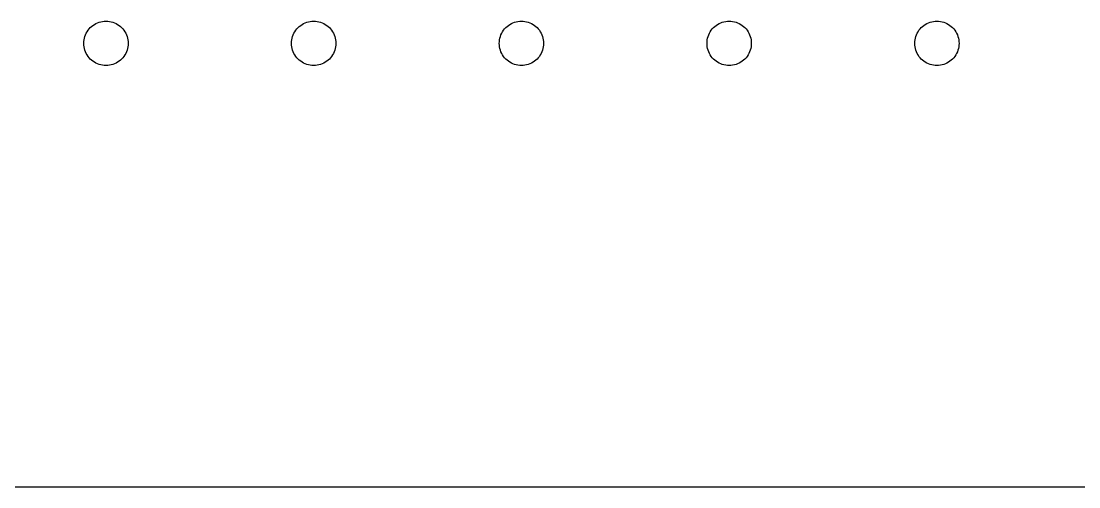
# Model space of a CAD drawing. Extents: x 0 to 315, y 0 to 192.
# Drawn here: x 76.6 to 153, y 0.2 to 33.8 of the extents above; entities that cross this region are included whole.
import ezdxf

# ---------------------------------------------------------------- set-up
doc = ezdxf.new("R2010")
doc.units = 0
doc.layers.add('Layer_1', color=7, linetype='CONTINUOUS')

msp = doc.modelspace()

# ---------------------------------------------------------------- linework, layer by layer
at = {"layer": 'Layer_1', "color": 7}
for p, q in [((81.8095, 33.544374), (81.914001, 33.614173)), ((81.914001, 33.614173), (82.023599, 33.675573)), ((82.023599, 33.675573), (82.137702, 33.728174)), ((82.137702, 33.728174), (82.2556, 33.771676)), ((82.2556, 33.771676), (82.376501, 33.805774)), ((82.376501, 33.805774), (82.4997, 33.830271)), ((82.4997, 33.830271), (82.624501, 33.845059)), ((82.624501, 33.845059), (82.75, 33.84997)), ((82.75, 33.84997), (82.875501, 33.845059)), ((82.875501, 33.845059), (83.0003, 33.830271)), ((83.0003, 33.830271), (83.123501, 33.805774)), ((83.123501, 33.805774), (83.244399, 33.771676)), ((83.244399, 33.771676), (83.3623, 33.728174)), ((83.3623, 33.728174), (83.4764, 33.675573)), ((83.4764, 33.675573), (83.586001, 33.614173)), ((83.586001, 33.614173), (83.690401, 33.544374)), ((96.809501, 33.544374), (96.913999, 33.614173)), ((96.913999, 33.614173), (97.0236, 33.675573)), ((97.0236, 33.675573), (97.1377, 33.728174)), ((97.1377, 33.728174), (97.255601, 33.771676)), ((97.255601, 33.771676), (97.376499, 33.805774)), ((97.376499, 33.805774), (97.499701, 33.830271)), ((97.499701, 33.830271), (97.624499, 33.845059)), ((97.624499, 33.845059), (97.750001, 33.84997)), ((97.750001, 33.84997), (97.875499, 33.845059)), ((97.875499, 33.845059), (98.000301, 33.830271)), ((98.000301, 33.830271), (98.123499, 33.805774)), ((98.123499, 33.805774), (98.2444, 33.771676)), ((98.2444, 33.771676), (98.362302, 33.728174)), ((98.362302, 33.728174), (98.476401, 33.675573)), ((98.476401, 33.675573), (98.585999, 33.614173)), ((98.585999, 33.614173), (98.690399, 33.544374)), ((111.810001, 33.544374), (111.914, 33.614173)), ((111.914, 33.614173), (112.023999, 33.675573)), ((112.023999, 33.675573), (112.138, 33.728174)), ((112.138, 33.728174), (112.256, 33.771676)), ((112.256, 33.771676), (112.376001, 33.805774)), ((112.376001, 33.805774), (112.500001, 33.830271)), ((112.500001, 33.830271), (112.624001, 33.845059)), ((112.624001, 33.845059), (112.749999, 33.84997)), ((112.749999, 33.84997), (112.876, 33.845059)), ((112.876, 33.845059), (113, 33.830271)), ((113, 33.830271), (113.124, 33.805774)), ((113.124, 33.805774), (113.244001, 33.771676)), ((113.244001, 33.771676), (113.362001, 33.728174)), ((113.362001, 33.728174), (113.476001, 33.675573)), ((113.476001, 33.675573), (113.586, 33.614173)), ((113.586, 33.614173), (113.689999, 33.544374)), ((126.81, 33.544374), (126.914001, 33.614173)), ((126.914001, 33.614173), (127.024, 33.675573)), ((127.024, 33.675573), (127.138001, 33.728174)), ((127.138001, 33.728174), (127.256001, 33.771676)), ((127.256001, 33.771676), (127.375999, 33.805774)), ((127.375999, 33.805774), (127.499999, 33.830271)), ((127.499999, 33.830271), (127.623999, 33.845059)), ((127.623999, 33.845059), (127.75, 33.84997)), ((127.75, 33.84997), (127.876001, 33.845059)), ((127.876001, 33.845059), (128.000001, 33.830271)), ((128.000001, 33.830271), (128.124001, 33.805774)), ((128.124001, 33.805774), (128.243999, 33.771676)), ((128.243999, 33.771676), (128.361999, 33.728174)), ((128.361999, 33.728174), (128.476, 33.675573)), ((128.476, 33.675573), (128.586001, 33.614173)), ((128.586001, 33.614173), (128.69, 33.544374)), ((141.810001, 33.544374), (141.913999, 33.614173)), ((141.913999, 33.614173), (142.024001, 33.675573)), ((142.024001, 33.675573), (142.137999, 33.728174)), ((142.137999, 33.728174), (142.255999, 33.771676)), ((142.255999, 33.771676), (142.376, 33.805774)), ((142.376, 33.805774), (142.5, 33.830271)), ((142.5, 33.830271), (142.624, 33.845059)), ((142.624, 33.845059), (142.750001, 33.84997)), ((142.750001, 33.84997), (142.875999, 33.845059)), ((142.875999, 33.845059), (142.999999, 33.830271)), ((142.999999, 33.830271), (143.123999, 33.805774)), ((143.123999, 33.805774), (143.244, 33.771676)), ((143.244, 33.771676), (143.362, 33.728174)), ((143.362, 33.728174), (143.476001, 33.675573)), ((143.476001, 33.675573), (143.586, 33.614173)), ((143.586, 33.614173), (143.690001, 33.544374)), ((81.2283, 32.744375), (81.271801, 32.862274)), ((81.271801, 32.862274), (81.324399, 32.976373)), ((81.324399, 32.976373), (81.385799, 33.085974)), ((81.385799, 33.085974), (81.455601, 33.190374)), ((81.455601, 33.190374), (81.5333, 33.289076)), ((81.5333, 33.289076), (81.618602, 33.381374)), ((81.618602, 33.381374), (81.7109, 33.466574)), ((81.7109, 33.466574), (81.8095, 33.544374)), ((83.690401, 33.544374), (83.789099, 33.466574)), ((83.789099, 33.466574), (83.8814, 33.381374)), ((83.8814, 33.381374), (83.9666, 33.289076)), ((83.9666, 33.289076), (84.044401, 33.190374)), ((84.044401, 33.190374), (84.1142, 33.085974)), ((84.1142, 33.085974), (84.1756, 32.976373)), ((84.1756, 32.976373), (84.228201, 32.862274)), ((84.228201, 32.862274), (84.271699, 32.744375)), ((96.228301, 32.744375), (96.2718, 32.862274)), ((96.2718, 32.862274), (96.3244, 32.976373)), ((96.3244, 32.976373), (96.385801, 33.085974)), ((96.385801, 33.085974), (96.4556, 33.190374)), ((96.4556, 33.190374), (96.533301, 33.289076)), ((96.533301, 33.289076), (96.6186, 33.381374)), ((96.6186, 33.381374), (96.710901, 33.466574)), ((96.710901, 33.466574), (96.809501, 33.544374)), ((98.690399, 33.544374), (98.789101, 33.466574)), ((98.789101, 33.466574), (98.881401, 33.381374)), ((98.881401, 33.381374), (98.966601, 33.289076)), ((98.966601, 33.289076), (99.044402, 33.190374)), ((99.044402, 33.190374), (99.114201, 33.085974)), ((99.114201, 33.085974), (99.175601, 32.976373)), ((99.175601, 32.976373), (99.228202, 32.862274)), ((99.228202, 32.862274), (99.271701, 32.744375)), ((111.228, 32.744375), (111.272001, 32.862274)), ((111.272001, 32.862274), (111.324001, 32.976373)), ((111.324001, 32.976373), (111.385999, 33.085974)), ((111.385999, 33.085974), (111.456002, 33.190374)), ((111.456002, 33.190374), (111.533, 33.289076)), ((111.533, 33.289076), (111.618999, 33.381374)), ((111.618999, 33.381374), (111.711001, 33.466574)), ((111.711001, 33.466574), (111.810001, 33.544374)), ((113.689999, 33.544374), (113.789, 33.466574)), ((113.789, 33.466574), (113.881002, 33.381374)), ((113.881002, 33.381374), (113.967, 33.289076)), ((113.967, 33.289076), (114.043999, 33.190374)), ((114.043999, 33.190374), (114.114001, 33.085974)), ((114.114001, 33.085974), (114.176, 32.976373)), ((114.176, 32.976373), (114.227999, 32.862274)), ((114.227999, 32.862274), (114.272001, 32.744375)), ((126.228001, 32.744375), (126.271999, 32.862274)), ((126.271999, 32.862274), (126.324002, 32.976373)), ((126.324002, 32.976373), (126.386, 33.085974)), ((126.386, 33.085974), (126.456, 33.190374)), ((126.456, 33.190374), (126.533001, 33.289076)), ((126.533001, 33.289076), (126.619, 33.381374)), ((126.619, 33.381374), (126.710999, 33.466574)), ((126.710999, 33.466574), (126.81, 33.544374)), ((128.69, 33.544374), (128.789001, 33.466574)), ((128.789001, 33.466574), (128.881, 33.381374)), ((128.881, 33.381374), (128.967001, 33.289076)), ((128.967001, 33.289076), (129.044, 33.190374)), ((129.044, 33.190374), (129.114, 33.085974)), ((129.114, 33.085974), (129.176001, 32.976373)), ((129.176001, 32.976373), (129.228001, 32.862274)), ((129.228001, 32.862274), (129.271999, 32.744375)), ((141.227999, 32.744375), (141.272, 32.862274)), ((141.272, 32.862274), (141.324, 32.976373)), ((141.324, 32.976373), (141.386001, 33.085974)), ((141.386001, 33.085974), (141.456001, 33.190374)), ((141.456001, 33.190374), (141.532999, 33.289076)), ((141.532999, 33.289076), (141.619001, 33.381374)), ((141.619001, 33.381374), (141.711, 33.466574)), ((141.711, 33.466574), (141.810001, 33.544374)), ((143.690001, 33.544374), (143.788999, 33.466574)), ((143.788999, 33.466574), (143.881001, 33.381374)), ((143.881001, 33.381374), (143.967, 33.289076)), ((143.967, 33.289076), (144.044001, 33.190374)), ((144.044001, 33.190374), (144.114001, 33.085974)), ((144.114001, 33.085974), (144.175999, 32.976373)), ((144.175999, 32.976373), (144.227999, 32.862274)), ((144.227999, 32.862274), (144.272, 32.744375)), ((81.150006, 32.249973), (81.154916, 32.375474)), ((81.154916, 32.124474), (81.150006, 32.249973)), ((81.154916, 32.375474), (81.169705, 32.500273)), ((81.169705, 31.999673), (81.154916, 32.124474)), ((81.169705, 32.500273), (81.194202, 32.623474)), ((81.194202, 32.623474), (81.2283, 32.744375)), ((84.271699, 32.744375), (84.3058, 32.623474)), ((84.3058, 32.623474), (84.330297, 32.500273)), ((84.330297, 32.500273), (84.345086, 32.375474)), ((84.345086, 32.124474), (84.330297, 31.999673)), ((84.345086, 32.375474), (84.349996, 32.249973)), ((84.349996, 32.249973), (84.345086, 32.124474)), ((96.150004, 32.249973), (96.154915, 32.375474)), ((96.154915, 32.124474), (96.150004, 32.249973)), ((96.154915, 32.375474), (96.169703, 32.500273)), ((96.169703, 31.999673), (96.154915, 32.124474)), ((96.169703, 32.500273), (96.1942, 32.623474)), ((96.1942, 32.623474), (96.228301, 32.744375)), ((99.271701, 32.744375), (99.305801, 32.623474)), ((99.305801, 32.623474), (99.330298, 32.500273)), ((99.330298, 32.500273), (99.345087, 32.375474)), ((99.345087, 32.124474), (99.330298, 31.999673)), ((99.345087, 32.375474), (99.349997, 32.249973)), ((99.349997, 32.249973), (99.345087, 32.124474)), ((111.150002, 32.249973), (111.154997, 32.375474)), ((111.154997, 32.124474), (111.150002, 32.249973)), ((111.154997, 32.375474), (111.170012, 32.500273)), ((111.170012, 31.999673), (111.154997, 32.124474)), ((111.170012, 32.500273), (111.194001, 32.623474)), ((111.194001, 32.623474), (111.228, 32.744375)), ((114.272001, 32.744375), (114.306, 32.623474)), ((114.306, 32.623474), (114.329989, 32.500273)), ((114.329989, 32.500273), (114.345003, 32.375474)), ((114.345003, 32.124474), (114.329989, 31.999673)), ((114.345003, 32.375474), (114.349998, 32.249973)), ((114.349998, 32.249973), (114.345003, 32.124474)), ((126.150003, 32.249973), (126.154998, 32.375474)), ((126.154998, 32.124474), (126.150003, 32.249973)), ((126.154998, 32.375474), (126.170013, 32.500273)), ((126.170013, 31.999673), (126.154998, 32.124474)), ((126.170013, 32.500273), (126.194002, 32.623474)), ((126.194002, 32.623474), (126.228001, 32.744375)), ((129.271999, 32.744375), (129.306001, 32.623474)), ((129.306001, 32.623474), (129.32999, 32.500273)), ((129.32999, 32.500273), (129.345004, 32.375474)), ((129.345004, 32.124474), (129.32999, 31.999673)), ((129.345004, 32.375474), (129.35, 32.249973)), ((129.35, 32.249973), (129.345004, 32.124474)), ((141.150001, 32.249973), (141.154997, 32.375474)), ((141.154997, 32.124474), (141.150001, 32.249973)), ((141.154997, 32.375474), (141.170011, 32.500273)), ((141.170011, 31.999673), (141.154997, 32.124474)), ((141.170011, 32.500273), (141.194, 32.623474)), ((141.194, 32.623474), (141.227999, 32.744375)), ((144.272, 32.744375), (144.305999, 32.623474)), ((144.305999, 32.623474), (144.329988, 32.500273)), ((144.329988, 32.500273), (144.345002, 32.375474)), ((144.345002, 32.124474), (144.329988, 31.999673)), ((144.345002, 32.375474), (144.349998, 32.249973)), ((144.349998, 32.249973), (144.345002, 32.124474)), ((81.194202, 31.876474), (81.169705, 31.999673)), ((81.2283, 31.755573), (81.194202, 31.876474)), ((81.271801, 31.637675), (81.2283, 31.755573)), ((81.324399, 31.523575), (81.271801, 31.637675)), ((81.385799, 31.413974), (81.324399, 31.523575)), ((81.455601, 31.309473), (81.385799, 31.413974)), ((84.1142, 31.413974), (84.044401, 31.309473)), ((84.1756, 31.523575), (84.1142, 31.413974)), ((84.228201, 31.637675), (84.1756, 31.523575)), ((84.271699, 31.755573), (84.228201, 31.637675)), ((84.3058, 31.876474), (84.271699, 31.755573)), ((84.330297, 31.999673), (84.3058, 31.876474)), ((96.1942, 31.876474), (96.169703, 31.999673)), ((96.228301, 31.755573), (96.1942, 31.876474)), ((96.2718, 31.637675), (96.228301, 31.755573)), ((96.3244, 31.523575), (96.2718, 31.637675)), ((96.385801, 31.413974), (96.3244, 31.523575)), ((96.4556, 31.309473), (96.385801, 31.413974)), ((99.114201, 31.413974), (99.044402, 31.309473)), ((99.175601, 31.523575), (99.114201, 31.413974)), ((99.228202, 31.637675), (99.175601, 31.523575)), ((99.271701, 31.755573), (99.228202, 31.637675)), ((99.305801, 31.876474), (99.271701, 31.755573)), ((99.330298, 31.999673), (99.305801, 31.876474)), ((111.194001, 31.876474), (111.170012, 31.999673)), ((111.228, 31.755573), (111.194001, 31.876474)), ((111.272001, 31.637675), (111.228, 31.755573)), ((111.324001, 31.523575), (111.272001, 31.637675)), ((111.385999, 31.413974), (111.324001, 31.523575)), ((111.456002, 31.309473), (111.385999, 31.413974)), ((114.114001, 31.413974), (114.043999, 31.309473)), ((114.176, 31.523575), (114.114001, 31.413974)), ((114.227999, 31.637675), (114.176, 31.523575)), ((114.272001, 31.755573), (114.227999, 31.637675)), ((114.306, 31.876474), (114.272001, 31.755573)), ((114.329989, 31.999673), (114.306, 31.876474)), ((126.194002, 31.876474), (126.170013, 31.999673)), ((126.228001, 31.755573), (126.194002, 31.876474)), ((126.271999, 31.637675), (126.228001, 31.755573)), ((126.324002, 31.523575), (126.271999, 31.637675)), ((126.386, 31.413974), (126.324002, 31.523575)), ((126.456, 31.309473), (126.386, 31.413974)), ((129.114, 31.413974), (129.044, 31.309473)), ((129.176001, 31.523575), (129.114, 31.413974)), ((129.228001, 31.637675), (129.176001, 31.523575)), ((129.271999, 31.755573), (129.228001, 31.637675)), ((129.306001, 31.876474), (129.271999, 31.755573)), ((129.32999, 31.999673), (129.306001, 31.876474)), ((141.194, 31.876474), (141.170011, 31.999673)), ((141.227999, 31.755573), (141.194, 31.876474)), ((141.272, 31.637675), (141.227999, 31.755573)), ((141.324, 31.523575), (141.272, 31.637675)), ((141.386001, 31.413974), (141.324, 31.523575)), ((141.456001, 31.309473), (141.386001, 31.413974)), ((144.114001, 31.413974), (144.044001, 31.309473)), ((144.175999, 31.523575), (144.114001, 31.413974)), ((144.227999, 31.637675), (144.175999, 31.523575)), ((144.272, 31.755573), (144.227999, 31.637675)), ((144.305999, 31.876474), (144.272, 31.755573)), ((144.329988, 31.999673), (144.305999, 31.876474)), ((81.5333, 31.210873), (81.455601, 31.309473)), ((81.618602, 31.118575), (81.5333, 31.210873)), ((81.7109, 31.033273), (81.618602, 31.118575)), ((81.8095, 30.955575), (81.7109, 31.033273)), ((81.914001, 30.885776), (81.8095, 30.955575)), ((82.023599, 30.824375), (81.914001, 30.885776)), ((82.137702, 30.771775), (82.023599, 30.824375)), ((82.2556, 30.728273), (82.137702, 30.771775)), ((82.376501, 30.694175), (82.2556, 30.728273)), ((82.4997, 30.669678), (82.376501, 30.694175)), ((82.624501, 30.65489), (82.4997, 30.669678)), ((82.75, 30.649979), (82.624501, 30.65489)), ((82.875501, 30.65489), (82.75, 30.649979)), ((83.0003, 30.669678), (82.875501, 30.65489)), ((83.123501, 30.694175), (83.0003, 30.669678)), ((83.244399, 30.728273), (83.123501, 30.694175)), ((83.3623, 30.771775), (83.244399, 30.728273)), ((83.4764, 30.824375), (83.3623, 30.771775)), ((83.586001, 30.885776), (83.4764, 30.824375)), ((83.690401, 30.955575), (83.586001, 30.885776)), ((83.789099, 31.033273), (83.690401, 30.955575)), ((83.8814, 31.118575), (83.789099, 31.033273)), ((83.9666, 31.210873), (83.8814, 31.118575)), ((84.044401, 31.309473), (83.9666, 31.210873)), ((96.533301, 31.210873), (96.4556, 31.309473)), ((96.6186, 31.118575), (96.533301, 31.210873)), ((96.710901, 31.033273), (96.6186, 31.118575)), ((96.809501, 30.955575), (96.710901, 31.033273)), ((96.913999, 30.885776), (96.809501, 30.955575)), ((97.0236, 30.824375), (96.913999, 30.885776)), ((97.1377, 30.771775), (97.0236, 30.824375)), ((97.255601, 30.728273), (97.1377, 30.771775)), ((97.376499, 30.694175), (97.255601, 30.728273)), ((97.499701, 30.669678), (97.376499, 30.694175)), ((97.624499, 30.65489), (97.499701, 30.669678)), ((97.750001, 30.649979), (97.624499, 30.65489)), ((97.875499, 30.65489), (97.750001, 30.649979)), ((98.000301, 30.669678), (97.875499, 30.65489)), ((98.123499, 30.694175), (98.000301, 30.669678)), ((98.2444, 30.728273), (98.123499, 30.694175)), ((98.362302, 30.771775), (98.2444, 30.728273)), ((98.476401, 30.824375), (98.362302, 30.771775)), ((98.585999, 30.885776), (98.476401, 30.824375)), ((98.690399, 30.955575), (98.585999, 30.885776)), ((98.789101, 31.033273), (98.690399, 30.955575)), ((98.881401, 31.118575), (98.789101, 31.033273)), ((98.966601, 31.210873), (98.881401, 31.118575)), ((99.044402, 31.309473), (98.966601, 31.210873)), ((111.533, 31.210873), (111.456002, 31.309473)), ((111.618999, 31.118575), (111.533, 31.210873)), ((111.711001, 31.033273), (111.618999, 31.118575)), ((111.810001, 30.955575), (111.711001, 31.033273)), ((111.914, 30.885776), (111.810001, 30.955575)), ((112.023999, 30.824375), (111.914, 30.885776)), ((112.138, 30.771775), (112.023999, 30.824375)), ((112.256, 30.728273), (112.138, 30.771775)), ((112.376001, 30.694175), (112.256, 30.728273)), ((112.500001, 30.669678), (112.376001, 30.694175)), ((112.624001, 30.65489), (112.500001, 30.669678)), ((112.749999, 30.649979), (112.624001, 30.65489)), ((112.876, 30.65489), (112.749999, 30.649979)), ((113, 30.669678), (112.876, 30.65489)), ((113.124, 30.694175), (113, 30.669678)), ((113.244001, 30.728273), (113.124, 30.694175)), ((113.362001, 30.771775), (113.244001, 30.728273)), ((113.476001, 30.824375), (113.362001, 30.771775)), ((113.586, 30.885776), (113.476001, 30.824375)), ((113.689999, 30.955575), (113.586, 30.885776)), ((113.789, 31.033273), (113.689999, 30.955575)), ((113.881002, 31.118575), (113.789, 31.033273)), ((113.967, 31.210873), (113.881002, 31.118575)), ((114.043999, 31.309473), (113.967, 31.210873)), ((126.533001, 31.210873), (126.456, 31.309473)), ((126.619, 31.118575), (126.533001, 31.210873)), ((126.710999, 31.033273), (126.619, 31.118575)), ((126.81, 30.955575), (126.710999, 31.033273)), ((126.914001, 30.885776), (126.81, 30.955575)), ((127.024, 30.824375), (126.914001, 30.885776)), ((127.138001, 30.771775), (127.024, 30.824375)), ((127.256001, 30.728273), (127.138001, 30.771775)), ((127.375999, 30.694175), (127.256001, 30.728273)), ((127.499999, 30.669678), (127.375999, 30.694175)), ((127.623999, 30.65489), (127.499999, 30.669678)), ((127.75, 30.649979), (127.623999, 30.65489)), ((127.876001, 30.65489), (127.75, 30.649979)), ((128.000001, 30.669678), (127.876001, 30.65489)), ((128.124001, 30.694175), (128.000001, 30.669678)), ((128.243999, 30.728273), (128.124001, 30.694175)), ((128.361999, 30.771775), (128.243999, 30.728273)), ((128.476, 30.824375), (128.361999, 30.771775)), ((128.586001, 30.885776), (128.476, 30.824375)), ((128.69, 30.955575), (128.586001, 30.885776)), ((128.789001, 31.033273), (128.69, 30.955575)), ((128.881, 31.118575), (128.789001, 31.033273)), ((128.967001, 31.210873), (128.881, 31.118575)), ((129.044, 31.309473), (128.967001, 31.210873)), ((141.532999, 31.210873), (141.456001, 31.309473)), ((141.619001, 31.118575), (141.532999, 31.210873)), ((141.711, 31.033273), (141.619001, 31.118575)), ((141.810001, 30.955575), (141.711, 31.033273)), ((141.913999, 30.885776), (141.810001, 30.955575)), ((142.024001, 30.824375), (141.913999, 30.885776)), ((142.137999, 30.771775), (142.024001, 30.824375)), ((142.255999, 30.728273), (142.137999, 30.771775)), ((142.376, 30.694175), (142.255999, 30.728273)), ((142.5, 30.669678), (142.376, 30.694175)), ((142.624, 30.65489), (142.5, 30.669678)), ((142.750001, 30.649979), (142.624, 30.65489)), ((142.875999, 30.65489), (142.750001, 30.649979)), ((142.999999, 30.669678), (142.875999, 30.65489)), ((143.123999, 30.694175), (142.999999, 30.669678)), ((143.244, 30.728273), (143.123999, 30.694175)), ((143.362, 30.771775), (143.244, 30.728273)), ((143.476001, 30.824375), (143.362, 30.771775)), ((143.586, 30.885776), (143.476001, 30.824375)), ((143.690001, 30.955575), (143.586, 30.885776)), ((143.788999, 31.033273), (143.690001, 30.955575)), ((143.881001, 31.118575), (143.788999, 31.033273)), ((143.967, 31.210873), (143.881001, 31.118575)), ((144.044001, 31.309473), (143.967, 31.210873)), ((0.25, 0.249995), (315.249983, 0.249995))]:
    msp.add_line(p, q, dxfattribs=at)

doc.saveas('drawing.dxf')
